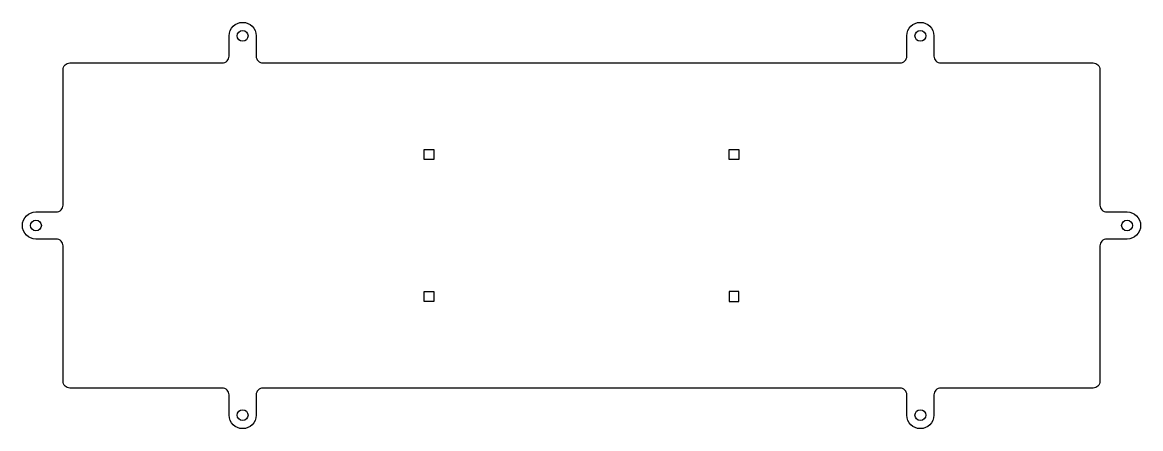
# Model space of a CAD drawing. Extents: x -412 to 412, y -150 to 150.
import ezdxf

# ---------------------------------------------------------------- set-up
doc = ezdxf.new("R2010")
doc.units = 0

msp = doc.modelspace()

# ---------------------------------------------------------------- linework, layer by layer
at = {"layer": '1'}
msp.add_lwpolyline([(402.5, 10, -1), (402.5, -10), (387.5, -10, 0.414214), (382.5, -15), (382.5, -115, -0.414214), (377.5, -120), (265, -120, 0.414214), (260, -125), (260, -140, -1), (240, -140), (240, -125, 0.414214), (235, -120), (-235, -120, 0.414214), (-240, -125), (-240, -140, -1), (-260, -140), (-260, -125, 0.414214), (-265, -120), (-377.5, -120, -0.414214), (-382.5, -115), (-382.5, -15, 0.414214), (-387.5, -10), (-402.5, -10, -1), (-402.5, 10), (-387.5, 10, 0.414214), (-382.5, 15), (-382.5, 115, -0.414214), (-377.5, 120), (-265, 120, 0.414214), (-260, 125), (-260, 140, -1), (-240, 140), (-240, 125, 0.414214), (-235, 120), (235, 120, 0.414214), (240, 125), (240, 140, -1), (260, 140), (260, 125, 0.414214), (265, 120), (377.5, 120, -0.414214), (382.5, 115), (382.5, 15, 0.414214), (387.5, 10)], format="xyb", close=True, dxfattribs=at)
for points in [[(-108.85, 56.15), (-108.85, 48.85), (-116.15, 48.85), (-116.15, 56.15)], [(116.15, 56.15), (116.15, 48.85), (108.85, 48.85), (108.85, 56.15)], [(-108.85, -48.85), (-108.85, -56.15), (-116.15, -56.15), (-116.15, -48.85)], [(116.15, -48.85), (108.85, -48.85), (108.85, -56.15), (116.15, -56.15)]]:
    msp.add_lwpolyline(points, close=True, dxfattribs=at)
for centre in [(-250, 140), (250, 140), (-402.5, 0), (402.5, 0), (-250, -140), (250, -140)]:
    msp.add_circle(centre, 4, dxfattribs=at)

doc.saveas('drawing.dxf')
